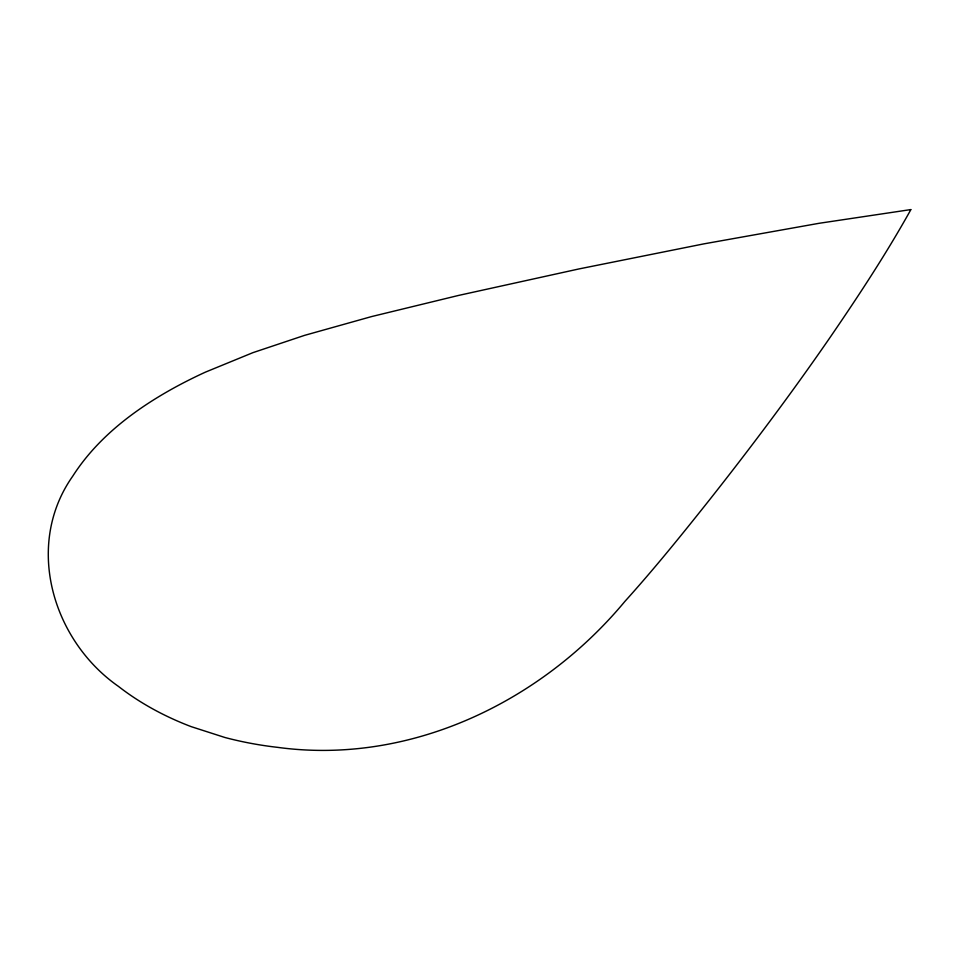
<?xml version="1.0" encoding="UTF-8"?>
<svg xmlns="http://www.w3.org/2000/svg" width="959" height="959" viewBox="0 0 959 959"><rect width="100%" height="100%" fill="white"/><g stroke="black" fill="none" stroke-linecap="round" stroke-linejoin="round"><path stroke-width="1.44" d="M910.93 209.518C886.392 253.56 858.653 295.72 830.17 337.292C791.798 392.914 751.257 447.026 709.372 500.035C681.993 534.511 654.338 568.783 624.836 601.473C541.104 702.192 409.889 765.354 277.559 747.349A266.206 182.905 1.4 0 1 224.885 737.483L191.201 726.646A264.24 181.551 1.4 0 1 145.097 704.517A270.138 185.614 1.4 0 1 118.484 686.416C52.254 640.228 24.239 544.94 72.74 476.167C97.614 437.304 135.483 408.93 175.509 387.076A466.134 320.282 1.4 0 1 205.49 372.104L252.936 352.648L304.578 335.362L371.577 316.578L458.522 295.444L579.164 268.892L703.846 243.874L819.13 223.291L910.618 209.613"/></g></svg>
